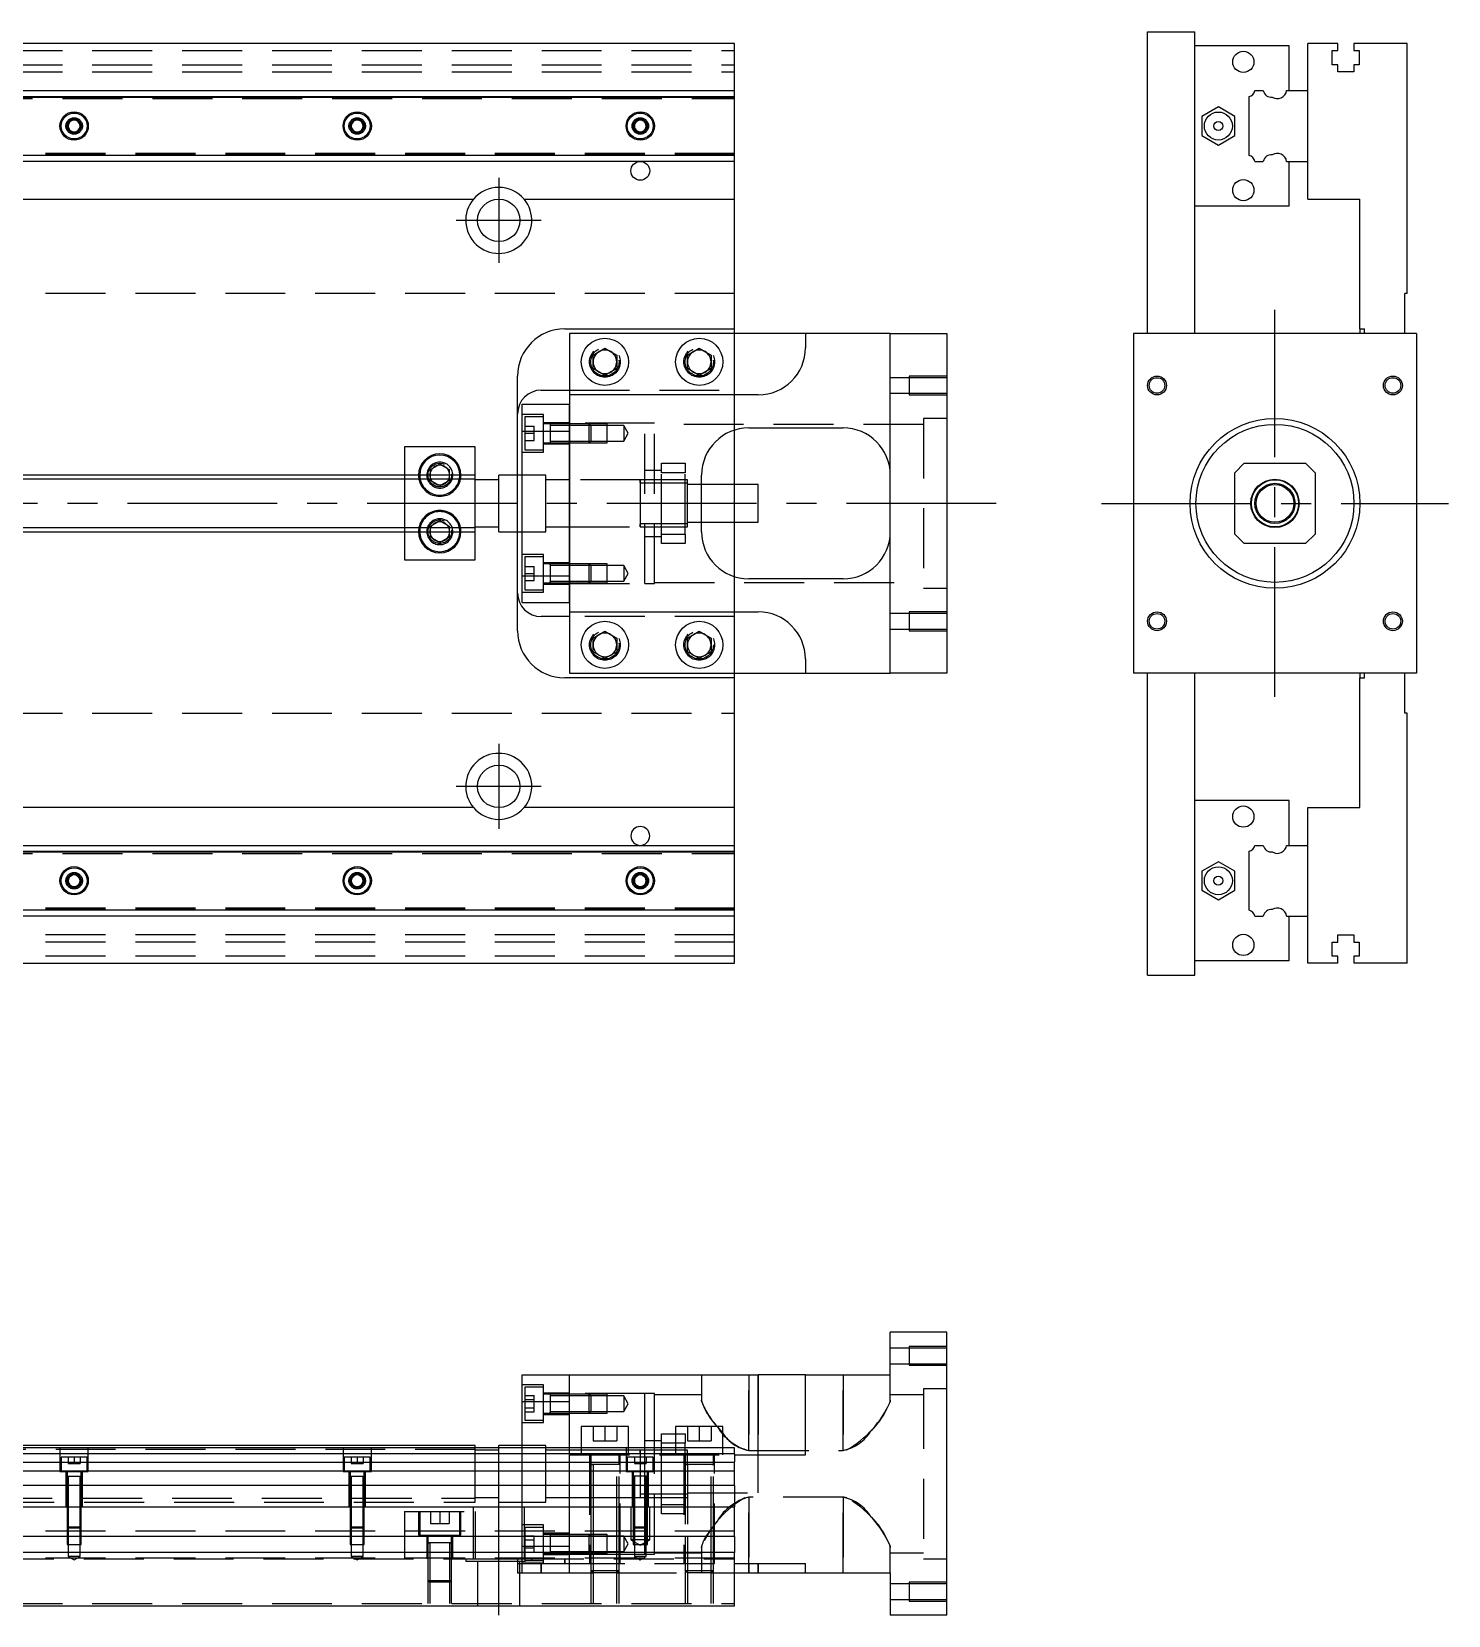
# Model space of a CAD drawing. Extents: x -12 to 611, y -255 to 102.
# Drawn here: x 311 to 611.3, y -235.7 to 100 of the extents above; entities that cross this region are included whole.
import ezdxf

# ---------------------------------------------------------------- set-up
doc = ezdxf.new("R2010")
doc.units = 0
doc.linetypes.add('CENTER', pattern=[50.8, 31.75, -6.35, 6.35, -6.35])
doc.linetypes.add('DASHED', pattern=[19.05, 12.7, -6.35])
doc.layers.get('0').update_dxf_attribs({"linetype": 'CONTINUOUS'})
doc.layers.add('CENTER', color=1, linetype='CENTER')

msp = doc.modelspace()

# ---------------------------------------------------------------- linework, layer by layer
at = {"color": 7, "linetype": 'CONTINUOUS'}
for p, q in [((460, 97.5), (305, 97.5)), ((460, 87.5), (460, 97.5)), ((547.53, 36), (547.53, 100)), ((547.53, 100), (557.53, 100)), ((557.53, 36), (557.53, 100)), ((581.53, 87.5), (581.53, 97.5)), ((587.83, 97.5), (581.53, 97.5)), ((587.83, 96), (587.83, 97.5)), ((591.23, 97.5), (591.23, 96)), ((602.53, 97.5), (591.23, 97.5)), ((602.53, 44.5), (602.53, 97.5)), ((577.53, 97), (557.53, 97)), ((577.53, 87.5), (577.53, 97)), ((586.68, 96), (587.83, 96)), ((586.68, 93), (586.68, 96)), ((591.23, 96), (592.38, 96)), ((592.38, 96), (592.38, 93)), ((587.83, 93), (586.68, 93)), ((587.83, 91.5), (587.83, 93)), ((591.23, 91.5), (587.83, 91.5)), ((591.23, 93), (591.23, 91.5)), ((592.38, 93), (591.23, 93)), ((305, 87.5), (460, 87.5)), ((460, 86.25), (460, 87.5)), ((570.28, 87.5), (572.05, 87.5)), ((577, 87.5), (581.53, 87.5)), ((581.53, 72.5), (581.53, 87.5)), ((581.53, 72.5), (581.53, 87.5)), ((305, 86.25), (460, 86.25)), ((460, 73.75), (460, 86.25)), ((562.53, 84.04), (559.03, 82.02)), ((566.03, 82.02), (562.53, 84.04)), ((569.03, 73.75), (569.03, 86.25)), ((318.75, 80.72), (320, 81.44)), ((318.75, 79.28), (318.75, 80.72)), ((320, 81.44), (321.25, 80.72)), ((321.25, 80.72), (321.25, 79.28)), ((378.75, 80.72), (380, 81.44)), ((378.75, 79.28), (378.75, 80.72)), ((380, 81.44), (381.25, 80.72)), ((381.25, 80.72), (381.25, 79.28)), ((438.75, 80.72), (440, 81.44)), ((438.75, 79.28), (438.75, 80.72)), ((440, 81.44), (441.25, 80.72)), ((441.25, 80.72), (441.25, 79.28)), ((559.03, 82.02), (559.03, 77.98)), ((566.03, 77.98), (566.03, 82.02)), ((320, 78.56), (318.75, 79.28)), ((321.25, 79.28), (320, 78.56)), ((380, 78.56), (378.75, 79.28)), ((381.25, 79.28), (380, 78.56)), ((440, 78.56), (438.75, 79.28)), ((441.25, 79.28), (440, 78.56)), ((559.03, 77.98), (562.53, 75.96)), ((562.53, 75.96), (566.03, 77.98)), ((460, 73.75), (305, 73.75)), ((460, 72.5), (305, 72.5)), ((460, 72.5), (460, 73.75)), ((460, 64.5), (460, 72.5)), ((570.28, 72.5), (572.05, 72.5)), ((577, 72.5), (581.53, 72.5)), ((577.53, 63), (577.53, 72.5)), ((581.53, 64.5), (581.53, 72.5)), ((305, 64.5), (404.64, 64.5)), ((415.36, 64.5), (460, 64.5)), ((460, 37), (460, 64.5)), ((581.53, 64.5), (592.53, 64.5)), ((592.53, 37), (592.53, 64.5)), ((577.53, 63), (557.53, 63)), ((602.53, 44.5), (602.03, 44.5)), ((602.03, 36), (602.03, 44.5)), ((424, 37), (460, 37)), ((460, 36), (460, 37)), ((592.53, 37), (593.53, 37)), ((592.53, 37), (592.53, 36)), ((593.53, 36), (593.53, 37)), ((425, 36), (425, 23)), ((475, 36), (425, 36)), ((475, 36), (475, 33)), ((493, 36), (475, 36)), ((493, 36), (505, 36)), ((493, -36), (493, 36)), ((505, 36), (505, -36)), ((604.53, 36), (544.53, 36)), ((544.53, 36), (544.53, -36)), ((604.53, 36), (604.53, -36)), ((430, 31.44), (432.5, 32.89)), ((430, 28.56), (430, 31.44)), ((432.5, 32.89), (435, 31.44)), ((435, 31.44), (435, 28.56)), ((450, 31.44), (452.5, 32.89)), ((450, 28.56), (450, 31.44)), ((452.5, 32.89), (455, 31.44)), ((455, 31.44), (455, 28.56)), ((414, 6), (414, 27)), ((432.5, 27.11), (430, 28.56)), ((435, 28.56), (432.5, 27.11)), ((452.5, 27.11), (450, 28.56)), ((455, 28.56), (452.5, 27.11)), ((419, 24), (425, 24)), ((415, 15.33), (415, 21)), ((415, 21), (425, 21)), ((465, 23), (425, 23)), ((425, 23), (425, 15.33)), ((415, -15.33), (415, 15.33)), ((415, 15.33), (425, 15.33)), ((425, -15.33), (425, 15.33)), ((425, 15.33), (425, -15.33)), ((460, 4), (460, 15.54)), ((463, 16), (483, 16)), ((405, 12), (390, 12)), ((390, 12), (390, 6)), ((405, 6), (405, 12)), ((395.5, 7.15), (397.5, 8.31)), ((395.5, 6), (395.5, 7.15)), ((397.5, 8.31), (399.5, 7.15)), ((399.5, 7.15), (399.5, 6)), ((568.03, 8.5), (566.03, 6.5)), ((568.03, 8.5), (581.03, 8.5)), ((583.03, 6.5), (581.03, 8.5)), ((405, 6), (305, 6)), ((405, -6), (405, 6)), ((410, 5), (405, 5)), ((410, -6), (410, 6)), ((415, 6), (410, 6)), ((453, -6), (453, 6)), ((465, 4), (453, 4)), ((465, -4), (465, 4)), ((566.03, -6.5), (566.03, 6.5)), ((583.03, 6.5), (583.03, -6.5)), ((305, -6), (405, -6)), ((390, -6), (390, -12)), ((395.5, -7.15), (395.5, -6)), ((399.5, -6), (399.5, -7.15)), ((405, -5), (410, -5)), ((405, -12), (405, -6)), ((410, -6), (415, -6)), ((414, -27), (414, -6)), ((453, -4), (465, -4)), ((460, -15.54), (460, -4)), ((566.03, -6.5), (568.03, -8.5)), ((581.03, -8.5), (583.03, -6.5)), ((397.5, -8.31), (395.5, -7.15)), ((399.5, -7.15), (397.5, -8.31)), ((581.03, -8.5), (568.03, -8.5)), ((390, -12), (405, -12)), ((415, -15.33), (425, -15.33)), ((415, -21), (415, -15.33)), ((425, -15.33), (425, -23)), ((483, -16), (463, -16)), ((415, -21), (425, -21)), ((425, -23), (465, -23)), ((425, -23), (425, -36)), ((425, -24), (419, -24)), ((430, -28.56), (432.5, -27.11)), ((430, -31.44), (430, -28.56)), ((432.5, -27.11), (435, -28.56)), ((435, -28.56), (435, -31.44)), ((450, -28.56), (452.5, -27.11)), ((450, -31.44), (450, -28.56)), ((452.5, -27.11), (455, -28.56)), ((455, -28.56), (455, -31.44)), ((432.5, -32.89), (430, -31.44)), ((435, -31.44), (432.5, -32.89)), ((452.5, -32.89), (450, -31.44)), ((455, -31.44), (452.5, -32.89)), ((475, -33), (475, -36)), ((425, -36), (475, -36)), ((460, -37), (460, -36)), ((475, -36), (493, -36)), ((505, -36), (493, -36)), ((604.53, -36), (544.53, -36)), ((547.53, -100), (547.53, -36)), ((557.53, -100), (557.53, -36)), ((592.53, -36), (592.53, -37)), ((593.53, -37), (593.53, -36)), ((602.03, -44.5), (602.03, -36)), ((460, -37), (424, -37)), ((460, -64.5), (460, -37)), ((592.53, -64.5), (592.53, -37)), ((592.53, -37), (593.53, -37)), ((602.53, -44.5), (602.03, -44.5)), ((602.53, -97.5), (602.53, -44.5)), ((577.53, -63), (557.53, -63)), ((577.53, -72.5), (577.53, -63)), ((404.64, -64.5), (305, -64.5)), ((460, -64.5), (415.36, -64.5)), ((460, -72.5), (460, -64.5)), ((581.53, -72.5), (581.53, -64.5)), ((581.53, -64.5), (592.53, -64.5)), ((305, -72.5), (460, -72.5)), ((305, -73.75), (460, -73.75)), ((460, -73.75), (460, -72.5)), ((460, -86.25), (460, -73.75)), ((569.03, -86.25), (569.03, -73.75)), ((570.28, -72.5), (572.05, -72.5)), ((577, -72.5), (581.53, -72.5)), ((581.53, -87.5), (581.53, -72.5)), ((581.53, -87.5), (581.53, -72.5)), ((562.53, -75.96), (559.03, -77.98)), ((566.03, -77.98), (562.53, -75.96)), ((318.75, -79.28), (320, -78.56)), ((318.75, -80.72), (318.75, -79.28)), ((320, -78.56), (321.25, -79.28)), ((321.25, -79.28), (321.25, -80.72)), ((378.75, -79.28), (380, -78.56)), ((378.75, -80.72), (378.75, -79.28)), ((380, -78.56), (381.25, -79.28)), ((381.25, -79.28), (381.25, -80.72)), ((438.75, -79.28), (440, -78.56)), ((438.75, -80.72), (438.75, -79.28)), ((440, -78.56), (441.25, -79.28)), ((441.25, -79.28), (441.25, -80.72)), ((559.03, -77.98), (559.03, -82.02)), ((566.03, -82.02), (566.03, -77.98)), ((320, -81.44), (318.75, -80.72)), ((321.25, -80.72), (320, -81.44)), ((380, -81.44), (378.75, -80.72)), ((381.25, -80.72), (380, -81.44)), ((440, -81.44), (438.75, -80.72)), ((441.25, -80.72), (440, -81.44)), ((559.03, -82.02), (562.53, -84.04)), ((562.53, -84.04), (566.03, -82.02)), ((460, -86.25), (305, -86.25)), ((460, -87.5), (460, -86.25)), ((460, -87.5), (305, -87.5)), ((460, -97.5), (460, -87.5)), ((570.28, -87.5), (572.05, -87.5)), ((577, -87.5), (581.53, -87.5)), ((577.53, -97), (577.53, -87.5)), ((581.53, -97.5), (581.53, -87.5)), ((586.68, -93), (587.83, -93)), ((586.68, -96), (586.68, -93)), ((587.83, -91.5), (591.23, -91.5)), ((587.83, -93), (587.83, -91.5)), ((591.23, -91.5), (591.23, -93)), ((591.23, -93), (592.38, -93)), ((592.38, -93), (592.38, -96)), ((577.53, -97), (557.53, -97)), ((587.83, -96), (586.68, -96)), ((587.83, -97.5), (587.83, -96)), ((591.23, -96), (591.23, -97.5)), ((592.38, -96), (591.23, -96)), ((305, -97.5), (460, -97.5)), ((547.53, -100), (557.53, -100)), ((587.83, -97.5), (581.53, -97.5)), ((602.53, -97.5), (591.23, -97.5)), ((493, -184.73), (493, -175.73)), ((505, -175.73), (493, -175.73)), ((505, -235.73), (505, -175.73)), ((415, -190.4), (415, -184.73)), ((415, -184.73), (425, -184.73)), ((425, -184.73), (465, -184.73)), ((425, -200.23), (425, -184.73)), ((465, -201.73), (465, -184.73)), ((475, -184.73), (465, -184.73)), ((475, -201.73), (475, -184.73)), ((475, -184.73), (493, -184.73)), ((415, -200.23), (415, -190.4)), ((415, -190.4), (425, -190.4)), ((437.5, -195.73), (427.5, -195.73)), ((427.5, -195.73), (427.5, -200.23)), ((437.5, -200.23), (437.5, -195.73)), ((457.5, -195.73), (447.5, -195.73)), ((447.5, -195.73), (447.5, -200.23)), ((457.5, -200.23), (457.5, -195.73)), ((405, -199.73), (298.5, -199.73)), ((460, -200.23), (298.5, -200.23)), ((405, -200.23), (405, -199.73)), ((410, -200.23), (410, -199.73)), ((415, -199.73), (410, -199.73)), ((460, -201.48), (460, -200.23)), ((460, -201.48), (298.5, -201.48)), ((298.5, -203.26), (460, -203.26)), ((441, -201.48), (440, -201.48)), ((444.5, -201.48), (441, -201.48)), ((447.5, -201.48), (444.5, -201.48)), ((449.5, -201.48), (447.5, -201.48)), ((450, -201.48), (449.5, -201.48)), ((460, -201.48), (460, -203.26)), ((460, -201.73), (475, -201.73)), ((460, -205.15), (460, -203.26)), ((460, -205.15), (298.5, -205.15)), ((460, -208.21), (460, -205.15)), ((460, -208.21), (298.5, -208.21)), ((460, -208.21), (460, -212.73)), ((0, -212.73), (460, -212.73)), ((460, -219.03), (460, -212.73)), ((460, -219.03), (0, -219.03)), ((460, -219.03), (460, -222.43)), ((460, -222.43), (0, -222.43)), ((460, -233.73), (460, -222.43)), ((460, -224.73), (475, -224.73)), ((465, -226.73), (465, -224.73)), ((475, -226.73), (475, -224.73)), ((460, -226.73), (465, -226.73)), ((465, -226.73), (475, -226.73)), ((475, -226.73), (493, -226.73)), ((493, -226.73), (493, -235.73)), ((0, -233.73), (460, -233.73)), ((505, -235.73), (493, -235.73))]:
    msp.add_line(p, q, dxfattribs=at)
at = {"color": 3, "linetype": 'DASHED'}
for p, q in [((0, 96), (460, 96)), ((0, 93), (460, 93)), ((0, 91.5), (460, 91.5)), ((298.5, 86.1), (460, 86.1)), ((298.5, 85.8), (460, 85.8)), ((305, 86.11), (460, 86.11)), ((318.5, 80), (318.52, 80.22)), ((378.5, 80), (378.52, 80.22)), ((438.5, 80), (438.52, 80.22)), ((460, 74.2), (298.5, 74.2)), ((460, 73.9), (298.5, 73.9)), ((460, 73.89), (305, 73.89)), ((460, 44.5), (0, 44.5)), ((460, 24), (460, 36)), ((435.48, 30.36), (435.5, 30)), ((455.48, 30.36), (455.5, 30)), ((497, 27), (497, 23)), ((505, 27), (497, 27)), ((425, 24), (460, 24)), ((460, 23), (460, 24)), ((497, 26.65), (493, 26.65)), ((505, 26.65), (497, 26.65)), ((425, 15.33), (425, 21)), ((460, 15.54), (460, 23)), ((493, 23.35), (497, 23.35)), ((497, 23.35), (505, 23.35)), ((497, 23), (505, 23)), ((419.5, 18.85), (415, 18.85)), ((415.5, 18.35), (415.5, 11.35)), ((419.5, 18.35), (415.5, 18.35)), ((419.5, 10.85), (419.5, 18.85)), ((425, 17.1), (419.5, 17.1)), ((420.9, 16.85), (419.5, 16.85)), ((420.9, 16.85), (420.89, 16.85)), ((420.9, 16.85), (420.9, 16.63)), ((425, 16.85), (420.9, 16.85)), ((420.9, 16.85), (420.9, 16.85)), ((441, 17), (425, 17)), ((429.15, 16.85), (425, 16.85)), ((429.15, 16.85), (425, 16.85)), ((429.15, 12.85), (429.15, 16.85)), ((433, 16.85), (429.15, 16.85)), ((429.5, 16.5), (429.15, 16.85)), ((433, 12.85), (433, 16.85)), ((441, -17), (441, 17)), ((443, 17), (441, 17)), ((443, -17), (443, 17)), ((500, 18), (500, -18)), ((505, 18), (500, 18)), ((415.5, 16.35), (417.5, 16.35)), ((415.5, 14.85), (417.5, 14.85)), ((417.5, 14.85), (417.5, 16.35)), ((417.5, 13.35), (417.5, 14.85)), ((420.9, 16.63), (420.9, 13.07)), ((425, 16.5), (420.9, 16.5)), ((429.5, 16.5), (425, 16.5)), ((429.5, 16.5), (429.5, 13.2)), ((433, 16.5), (429.5, 16.5)), ((436.5, 16.5), (433, 16.5)), ((436.5, 16.5), (436.5, 13.2)), ((437.45, 14.85), (436.5, 16.5)), ((436.5, 13.2), (437.45, 14.85)), ((500, 16.75), (443, 16.75)), ((460, 15.54), (460, 15.54)), ((415, 10.85), (419.5, 10.85)), ((415.5, 13.35), (417.5, 13.35)), ((415.5, 11.35), (419.5, 11.35)), ((419.5, 12.85), (420.9, 12.85)), ((419.5, 12.6), (425, 12.6)), ((420.89, 12.85), (420.9, 12.85)), ((420.9, 13.2), (425, 13.2)), ((420.9, 13.07), (420.9, 12.85)), ((420.9, 12.85), (425, 12.85)), ((420.9, 12.85), (420.9, 12.85)), ((425, 13.2), (429.5, 13.2)), ((425, 12.85), (429.15, 12.85)), ((425, 12.85), (429.15, 12.85)), ((429.15, 12.85), (429.5, 13.2)), ((429.15, 12.85), (433, 12.85)), ((429.5, 13.2), (433, 13.2)), ((433, 13.2), (436.5, 13.2)), ((444.5, 7), (441, 7)), ((444.5, 8.5), (449.5, 8.5)), ((444.5, 6.5), (444.5, 8.5)), ((449.5, 8.5), (449.5, 6.5)), ((390, 6), (390, -6)), ((395.5, 4.85), (395.5, 6)), ((397.5, 3.69), (395.5, 4.85)), ((399.5, 4.85), (397.5, 3.69)), ((399.5, 6), (399.5, 5.12)), ((399.5, 5.12), (399.5, 4.85)), ((399.98, 6.29), (400, 6)), ((414, -6), (414, 6)), ((420, 6), (415, 6)), ((420, -6), (420, 6)), ((425, 5), (420, 5)), ((440, 5), (425, 5)), ((449.5, 5), (439.99, 5)), ((440, 4.44), (440, 5)), ((440, 5), (440, 4.44)), ((449.5, 5), (440, 5)), ((440, 4.44), (440, -4.44)), ((450, 4.25), (440, 4.25)), ((449.5, 6.5), (444.5, 6.5)), ((444.5, -6.5), (444.5, 6.5)), ((449.5, -6.5), (449.5, 6.5)), ((450, 5), (449.5, 5)), ((450, -5), (450, 5)), ((453, 4), (450, 4)), ((460, -4), (460, 4)), ((395.5, -4.85), (397.5, -3.69)), ((395.5, -6), (395.5, -4.85)), ((397.5, -3.69), (399.5, -4.85)), ((399.5, -4.85), (399.5, -5.13)), ((399.5, -5.13), (399.5, -6)), ((399.98, -5.71), (400, -6)), ((415, -6), (420, -6)), ((420, -5), (425, -5)), ((425, -5), (440, -5)), ((439.99, -5), (449.5, -5)), ((440, -4.25), (450, -4.25)), ((440, -5), (440, -4.44)), ((440, -4.44), (440, -5)), ((440, -5), (449.5, -5)), ((444.5, -6.5), (449.5, -6.5)), ((444.5, -8.5), (444.5, -6.5)), ((449.5, -5), (450, -5)), ((449.5, -6.5), (449.5, -8.5)), ((450, -4), (453, -4)), ((441, -7), (444.5, -7)), ((449.5, -8.5), (444.5, -8.5)), ((419.5, -10.85), (415, -10.85)), ((415.5, -11.35), (415.5, -18.35)), ((419.5, -11.35), (415.5, -11.35)), ((415.5, -13.35), (417.5, -13.35)), ((417.5, -14.85), (417.5, -13.35)), ((419.5, -18.85), (419.5, -10.85)), ((425, -12.6), (419.5, -12.6)), ((420.9, -12.85), (419.5, -12.85)), ((420.9, -12.85), (420.89, -12.85)), ((420.9, -12.85), (420.9, -13.07)), ((420.9, -13.07), (420.9, -12.85)), ((425, -12.85), (420.9, -12.85)), ((420.9, -12.85), (420.9, -12.85)), ((420.9, -13.07), (420.9, -16.63)), ((425, -13.2), (420.9, -13.2)), ((429.15, -12.85), (425, -12.85)), ((429.15, -12.85), (425, -12.85)), ((429.5, -13.2), (425, -13.2)), ((429.15, -16.85), (429.15, -12.85)), ((433, -12.85), (429.15, -12.85)), ((429.5, -13.2), (429.15, -12.85)), ((429.5, -13.2), (429.5, -16.5)), ((433, -13.2), (429.5, -13.2)), ((433, -16.85), (433, -12.85)), ((436.5, -13.2), (433, -13.2)), ((436.5, -13.2), (436.5, -16.5)), ((437.45, -14.85), (436.5, -13.2)), ((415.5, -14.85), (417.5, -14.85)), ((415.5, -16.35), (417.5, -16.35)), ((417.5, -16.35), (417.5, -14.85)), ((420.9, -16.5), (425, -16.5)), ((420.9, -16.63), (420.9, -16.85)), ((420.9, -16.85), (420.9, -16.63)), ((425, -21), (425, -15.33)), ((425, -16.5), (429.5, -16.5)), ((429.15, -16.85), (429.5, -16.5)), ((429.5, -16.5), (433, -16.5)), ((433, -16.5), (436.5, -16.5)), ((436.5, -16.5), (437.45, -14.85)), ((443, -16.75), (500, -16.75)), ((460, -23), (460, -15.54)), ((460, -15.54), (460, -15.54)), ((415, -18.85), (419.5, -18.85)), ((415.5, -18.35), (419.5, -18.35)), ((419.5, -16.85), (420.9, -16.85)), ((419.5, -17.1), (425, -17.1)), ((420.89, -16.85), (420.9, -16.85)), ((420.9, -16.85), (425, -16.85)), ((420.9, -16.85), (420.9, -16.85)), ((425, -16.85), (429.15, -16.85)), ((425, -16.85), (429.15, -16.85)), ((425, -17), (441, -17)), ((429.15, -16.85), (433, -16.85)), ((441, -17), (443, -17)), ((500, -18), (505, -18)), ((460, -24), (460, -23)), ((497, -23.35), (493, -23.35)), ((497, -23), (497, -27)), ((505, -23), (497, -23)), ((505, -23.35), (497, -23.35)), ((460, -24), (425, -24)), ((460, -36), (460, -24)), ((493, -26.65), (497, -26.65)), ((497, -26.65), (505, -26.65)), ((435.48, -29.64), (435.5, -30)), ((449.5, -30), (449.52, -29.65)), ((497, -27), (505, -27)), ((0, -44.5), (460, -44.5)), ((298.5, -73.9), (460, -73.9)), ((298.5, -74.2), (460, -74.2)), ((305, -73.89), (460, -73.89)), ((321.48, -79.74), (321.5, -80)), ((378.5, -80), (378.52, -79.78)), ((438.5, -80), (438.52, -79.78)), ((460, -85.8), (298.5, -85.8)), ((460, -86.1), (298.5, -86.1)), ((460, -86.11), (305, -86.11)), ((460, -91.5), (0, -91.5)), ((460, -93), (0, -93)), ((460, -96), (0, -96)), ((497, -179.08), (493, -179.08)), ((497, -178.73), (497, -182.73)), ((505, -178.73), (497, -178.73)), ((505, -179.08), (497, -179.08)), ((493, -182.38), (497, -182.38)), ((497, -182.38), (505, -182.38)), ((497, -182.73), (505, -182.73)), ((419.5, -186.88), (415, -186.88)), ((415.5, -187.38), (415.5, -190.88)), ((419.5, -187.38), (415.5, -187.38)), ((419.5, -194.88), (419.5, -186.88)), ((453, -184.73), (453, -190.09)), ((463, -200.77), (463, -184.73)), ((463, -184.73), (463, -200.77)), ((465, -184.73), (465, -201.73)), ((483, -184.73), (483, -200.77)), ((483, -200.77), (483, -184.73)), ((493, -190.09), (493, -184.73)), ((500, -187.73), (500, -223.73)), ((505, -187.73), (500, -187.73)), ((415.5, -189.15), (417.5, -189.15)), ((415.5, -190.01), (417.5, -190.01)), ((415.5, -190.88), (415.5, -194.38)), ((417.5, -190.01), (417.5, -189.15)), ((417.5, -191.75), (417.5, -190.01)), ((425, -188.63), (419.5, -188.63)), ((420.9, -188.88), (419.5, -188.88)), ((420.9, -188.88), (420.89, -188.88)), ((420.9, -188.88), (420.9, -189.23)), ((420.9, -188.88), (420.9, -189.1)), ((420.9, -188.88), (420.9, -188.88)), ((425, -188.88), (420.9, -188.88)), ((420.9, -189.1), (420.9, -190.88)), ((425, -189.23), (420.9, -189.23)), ((420.9, -190.75), (420.9, -191.01)), ((420.9, -190.88), (420.9, -192.66)), ((441, -188.73), (425, -188.73)), ((429.15, -188.88), (425, -188.88)), ((429.15, -188.88), (425, -188.88)), ((429.5, -189.23), (425, -189.23)), ((429.15, -190.88), (429.15, -188.88)), ((433, -188.88), (429.15, -188.88)), ((429.5, -189.23), (429.15, -188.88)), ((429.15, -192.88), (429.15, -190.88)), ((429.5, -189.23), (429.5, -190.88)), ((433, -189.23), (429.5, -189.23)), ((429.5, -190.88), (429.5, -192.53)), ((433, -192.88), (433, -188.88)), ((436.5, -189.23), (433, -189.23)), ((436.5, -189.23), (436.5, -190.88)), ((437.45, -190.88), (436.5, -189.23)), ((436.5, -190.88), (436.5, -192.53)), ((436.5, -192.53), (437.45, -190.88)), ((441, -200.23), (441, -188.73)), ((443, -188.73), (441, -188.73)), ((443, -200.23), (443, -188.73)), ((453, -188.98), (443, -188.98)), ((453, -190.09), (453.04, -190.44)), ((453, -190.2), (453, -190.09)), ((453.04, -190.47), (453, -190.2)), ((493, -190.09), (492.96, -190.44)), ((492.97, -190.39), (493, -190.09)), ((500, -188.98), (493, -188.98)), ((415.5, -191.75), (417.5, -191.75)), ((415.5, -192.61), (417.5, -192.61)), ((415.5, -194.38), (419.5, -194.38)), ((417.5, -192.61), (417.5, -191.75)), ((419.5, -192.88), (420.9, -192.88)), ((419.5, -193.13), (425, -193.13)), ((420.89, -192.88), (425, -192.88)), ((420.9, -192.53), (420.9, -192.88)), ((420.9, -192.53), (425, -192.53)), ((420.9, -192.88), (420.9, -192.66)), ((420.9, -192.66), (420.9, -192.88)), ((420.9, -192.66), (420.9, -192.88)), ((425, -192.53), (429.5, -192.53)), ((425, -192.88), (429.15, -192.88)), ((425, -192.88), (429.15, -192.88)), ((429.15, -192.88), (429.5, -192.53)), ((429.15, -192.88), (433, -192.88)), ((429.5, -192.53), (433, -192.53)), ((433, -192.53), (436.5, -192.53)), ((415, -194.88), (419.5, -194.88)), ((430, -195.73), (430, -198.73)), ((432.5, -195.73), (432.5, -198.73)), ((435, -195.73), (435, -198.73)), ((444.5, -197.23), (447.5, -197.23)), ((444.5, -199.23), (444.5, -197.23)), ((447.5, -197.23), (449.5, -197.23)), ((449.5, -197.23), (449.5, -199.23)), ((450, -195.73), (450, -198.73)), ((452.5, -195.73), (452.5, -198.73)), ((455, -195.73), (455, -198.73)), ((456.31, -195.73), (457.5, -197.09)), ((405, -200.61), (55, -200.61)), ((317, -200.23), (317, -205.23)), ((323, -205.23), (323, -200.23)), ((377, -200.23), (377, -205.23)), ((383, -205.23), (383, -200.23)), ((405, -205.73), (405, -200.23)), ((410, -200.73), (405, -200.73)), ((410, -205.73), (410, -200.23)), ((420, -199.73), (415, -199.73)), ((415, -212.73), (415, -200.23)), ((420, -200.23), (420, -199.73)), ((420, -205.73), (420, -200.23)), ((425, -200.73), (420, -200.73)), ((425, -201.73), (425, -200.23)), ((427.5, -200.73), (425, -200.73)), ((427.5, -200.23), (427.5, -201.73)), ((437.5, -200.73), (427.5, -200.73)), ((430, -198.73), (432.5, -198.73)), ((432.5, -198.73), (435, -198.73)), ((437, -200.23), (437, -205.23)), ((437.5, -201.73), (437.5, -200.23)), ((440, -200.73), (437.5, -200.73)), ((440, -200.73), (439.99, -200.73)), ((440, -200.73), (440, -201.73)), ((440, -200.73), (440, -201.29)), ((440, -201.29), (440, -200.73)), ((440, -200.73), (440, -200.73)), ((441, -200.73), (440, -200.73)), ((440, -200.73), (440, -200.73)), ((440, -201.29), (440, -201.73)), ((444.5, -198.73), (441, -198.73)), ((441, -201.73), (441, -200.23)), ((444.5, -200.73), (441, -200.73)), ((443, -205.23), (443, -200.23)), ((447.5, -199.23), (444.5, -199.23)), ((444.5, -200.23), (444.5, -199.23)), ((444.5, -201.73), (444.5, -200.23)), ((447.5, -200.73), (444.5, -200.73)), ((449.5, -199.23), (447.5, -199.23)), ((447.5, -200.23), (447.5, -201.73)), ((449.5, -200.73), (447.5, -200.73)), ((449.5, -200.23), (449.5, -199.23)), ((449.5, -201.73), (449.5, -200.23)), ((450, -200.73), (449.5, -200.73)), ((450, -198.73), (452.5, -198.73)), ((450, -201.73), (450, -200.73)), ((452.5, -198.73), (455, -198.73)), ((457.5, -201.73), (457.5, -200.23)), ((463, -200.77), (483, -200.77)), ((483.16, -200.77), (483, -200.77)), ((483.48, -200.74), (483.16, -200.77)), ((483.79, -200.67), (483.48, -200.74)), ((322.75, -202.23), (317.25, -202.23)), ((317.25, -202.23), (317.25, -205.23)), ((318.75, -202.23), (318.75, -203.53)), ((318.75, -203.53), (320, -203.53)), ((320, -202.23), (320, -203.53)), ((320, -203.53), (321.25, -203.53)), ((321.25, -202.23), (321.25, -203.53)), ((322.75, -205.23), (322.75, -202.23)), ((382.75, -202.23), (377.25, -202.23)), ((377.25, -202.23), (377.25, -205.23)), ((378.75, -202.23), (378.75, -203.53)), ((378.75, -203.53), (380, -203.53)), ((380, -202.23), (380, -203.53)), ((380, -203.53), (381.25, -203.53)), ((381.25, -202.23), (381.25, -203.53)), ((382.75, -205.23), (382.75, -202.23)), ((425, -212.73), (425, -201.73)), ((425, -201.73), (460, -201.73)), ((429.25, -201.73), (429.25, -224.73)), ((429.5, -201.73), (429.5, -203.73)), ((429.5, -203.72), (429.5, -203.73)), ((429.5, -203.73), (429.85, -203.73)), ((435.5, -203.73), (429.5, -203.73)), ((429.5, -203.73), (429.5, -203.73)), ((429.5, -203.73), (429.5, -212.73)), ((430, -203.73), (430, -212.73)), ((435, -219.03), (435, -203.73)), ((435.5, -203.73), (435.5, -201.73)), ((435.5, -219.03), (435.5, -203.73)), ((435.75, -224.73), (435.75, -201.73)), ((442.75, -202.23), (437.25, -202.23)), ((437.25, -202.23), (437.25, -205.23)), ((438.75, -202.23), (438.75, -203.53)), ((438.75, -203.53), (440, -203.53)), ((440, -201.73), (440, -202.23)), ((440, -201.73), (440, -202.13)), ((440, -202.23), (440, -203.53)), ((440, -203.53), (441.25, -203.53)), ((440, -203.63), (440, -205.23)), ((441, -202.23), (441, -201.73)), ((441, -205.23), (441, -202.23)), ((441.25, -202.23), (441.25, -203.53)), ((442.75, -205.23), (442.75, -202.23)), ((444.5, -212.23), (444.5, -201.73)), ((449.25, -201.73), (449.25, -224.73)), ((449.5, -201.73), (449.5, -203.73)), ((449.5, -203.72), (449.5, -203.73)), ((449.5, -203.73), (449.85, -203.73)), ((449.85, -203.73), (449.5, -203.73)), ((449.5, -203.73), (449.5, -203.73)), ((449.5, -203.73), (449.5, -219.03)), ((455.15, -203.73), (449.85, -203.73)), ((450, -203.73), (450, -201.73)), ((450, -203.73), (450, -219.03)), ((455, -219.03), (455, -203.73)), ((455.15, -203.73), (455.5, -203.73)), ((455.5, -203.73), (455.15, -203.73)), ((455.5, -203.73), (455.5, -201.73)), ((455.5, -203.73), (455.5, -203.72)), ((455.5, -203.73), (455.5, -203.73)), ((455.5, -219.03), (455.5, -203.73)), ((455.75, -224.73), (455.75, -201.73)), ((465, -205.73), (465, -201.73)), ((317, -205.23), (323, -205.23)), ((318.25, -205.23), (318.25, -212.73)), ((318.5, -205.23), (318.5, -206.23)), ((318.5, -206.22), (318.5, -206.23)), ((318.5, -206.23), (321.5, -206.23)), ((318.5, -206.23), (318.5, -206.24)), ((318.5, -206.23), (318.5, -212.73)), ((318.75, -206.23), (318.75, -212.73)), ((321.25, -212.73), (321.25, -206.23)), ((321.5, -206.23), (321.5, -205.23)), ((321.5, -206.23), (321.5, -206.22)), ((321.5, -206.24), (321.5, -206.23)), ((321.5, -212.73), (321.5, -206.23)), ((321.75, -212.73), (321.75, -205.23)), ((377, -205.23), (383, -205.23)), ((378.25, -205.23), (378.25, -212.73)), ((378.5, -205.23), (378.5, -206.23)), ((378.5, -206.22), (378.5, -206.23)), ((378.5, -206.23), (381.5, -206.23)), ((378.5, -206.23), (378.5, -206.24)), ((378.5, -206.23), (378.5, -212.73)), ((378.75, -206.23), (378.75, -212.73)), ((381.25, -212.73), (381.25, -206.23)), ((381.5, -206.23), (381.5, -205.23)), ((381.5, -206.23), (381.5, -206.22)), ((381.5, -206.24), (381.5, -206.23)), ((381.5, -212.73), (381.5, -206.23)), ((381.75, -212.73), (381.75, -205.23)), ((405, -211.73), (405, -205.73)), ((410, -211.73), (410, -205.73)), ((420, -211.73), (420, -205.73)), ((437, -205.23), (443, -205.23)), ((438.25, -205.23), (438.25, -212.73)), ((438.5, -205.23), (438.5, -206.23)), ((438.5, -206.22), (438.5, -206.23)), ((438.62, -206.23), (438.5, -206.23)), ((438.5, -206.23), (438.5, -206.24)), ((438.5, -206.23), (438.5, -212.73)), ((440, -206.23), (438.62, -206.23)), ((438.75, -206.23), (438.75, -212.73)), ((440, -205.23), (440, -205.93)), ((440, -205.23), (440, -205.53)), ((440, -205.53), (440, -205.93)), ((440, -205.93), (440, -210.17)), ((441.38, -206.23), (440, -206.23)), ((441, -205.73), (441, -205.23)), ((441, -217.23), (441, -205.73)), ((441.25, -212.73), (441.25, -206.23)), ((441.5, -206.23), (441.38, -206.23)), ((441.5, -206.23), (441.5, -205.23)), ((441.5, -206.23), (441.5, -206.22)), ((441.5, -206.24), (441.5, -206.23)), ((441.5, -212.73), (441.5, -206.23)), ((441.75, -212.73), (441.75, -205.23)), ((443, -205.73), (443, -205.23)), ((443, -222.73), (443, -205.73)), ((465, -209.73), (465, -205.73)), ((55, -210.86), (405, -210.86)), ((405, -210.73), (410, -210.73)), ((420, -210.73), (425, -210.73)), ((425, -210.73), (429.5, -210.73)), ((429.5, -210.73), (430, -210.73)), ((430, -210.73), (440, -210.73)), ((439.99, -210.73), (449.5, -210.73)), ((440, -209.98), (450, -209.98)), ((440, -210.17), (440, -210.73)), ((440, -210.73), (440, -210.73)), ((440, -210.73), (449.5, -210.73)), ((449.5, -210.73), (450, -210.73)), ((450, -209.73), (465, -209.73)), ((462.17, -210.8), (462.44, -210.74)), ((462.44, -210.74), (462.72, -210.7)), ((462.72, -210.7), (463, -210.69)), ((483, -210.69), (463, -210.69)), ((463, -226.73), (463, -210.69)), ((463, -210.69), (463, -224.73)), ((483, -210.69), (483, -226.73)), ((483, -226.73), (483, -210.69)), ((483.16, -210.69), (483, -210.69)), ((483.48, -210.72), (483.16, -210.69)), ((483.79, -210.79), (483.48, -210.72)), ((265, -211.73), (405, -211.73)), ((318.5, -212.73), (318.5, -216.98)), ((318.5, -212.73), (318.5, -216.98)), ((318.75, -212.73), (318.75, -217.23)), ((321.25, -217.23), (321.25, -212.73)), ((321.5, -216.98), (321.5, -212.73)), ((321.5, -216.98), (321.5, -212.73)), ((378.5, -212.73), (378.5, -216.98)), ((378.5, -212.73), (378.5, -216.98)), ((378.75, -212.73), (378.75, -217.23)), ((381.25, -217.23), (381.25, -212.73)), ((381.5, -216.98), (381.5, -212.73)), ((381.5, -216.98), (381.5, -212.73)), ((390, -213.73), (405, -213.73)), ((390, -213.73), (390, -219.03)), ((393, -213.73), (393, -218.73)), ((393.25, -213.73), (393.25, -218.73)), ((395.5, -213.73), (395.5, -216.23)), ((397.5, -213.73), (397.5, -216.23)), ((399.5, -213.73), (399.5, -216.23)), ((401.75, -218.73), (401.75, -213.73)), ((402, -218.73), (402, -213.73)), ((404.64, -223.73), (404.64, -212.73)), ((405, -213.73), (405, -219.03)), ((410, -211.73), (415, -211.73)), ((415, -211.73), (420, -211.73)), ((415, -219.03), (415, -212.73)), ((415.36, -212.73), (415.36, -223.73)), ((425, -219.03), (425, -212.73)), ((429.5, -212.73), (429.5, -219.03)), ((430, -212.73), (430, -219.03)), ((438, -212.73), (438, -219.73)), ((438.5, -212.73), (438.5, -216.98)), ((438.5, -212.73), (438.5, -216.98)), ((438.75, -212.73), (438.75, -217.23)), ((441.25, -217.23), (441.25, -212.73)), ((441.5, -216.98), (441.5, -212.73)), ((441.5, -216.98), (441.5, -212.73)), ((442, -219.73), (442, -212.73)), ((444.5, -212.23), (449.5, -212.23)), ((444.5, -214.23), (444.5, -212.23)), ((449.5, -214.23), (444.5, -214.23)), ((460, -217.88), (0, -217.88)), ((318.5, -216.98), (321.5, -216.98)), ((318.5, -216.98), (318.5, -219.03)), ((318.5, -216.98), (318.75, -217.23)), ((321.25, -217.23), (318.75, -217.23)), ((318.75, -217.23), (318.75, -220.73)), ((321.25, -217.23), (321.5, -216.98)), ((321.25, -220.73), (321.25, -217.23)), ((321.5, -219.03), (321.5, -216.98)), ((378.5, -216.98), (381.5, -216.98)), ((378.5, -216.98), (378.5, -219.03)), ((378.5, -216.98), (378.75, -217.23)), ((381.25, -217.23), (378.75, -217.23)), ((378.75, -217.23), (378.75, -220.73)), ((381.25, -217.23), (381.5, -216.98)), ((381.25, -220.73), (381.25, -217.23)), ((381.5, -219.03), (381.5, -216.98)), ((395.5, -216.23), (397.5, -216.23)), ((397.5, -216.23), (399.5, -216.23)), ((419.5, -216.58), (415, -216.58)), ((415.5, -217.08), (415.5, -219.03)), ((419.5, -217.08), (415.5, -217.08)), ((419.5, -224.58), (419.5, -216.58)), ((438.5, -216.98), (441.5, -216.98)), ((438.5, -216.98), (438.5, -219.03)), ((438.5, -216.98), (438.75, -217.23)), ((441.25, -217.23), (438.75, -217.23)), ((438.75, -217.23), (438.75, -220.73)), ((441, -219.03), (441, -217.23)), ((441.25, -217.23), (441.5, -216.98)), ((441.25, -220.73), (441.25, -217.23)), ((441.5, -219.03), (441.5, -216.98)), ((455, -217.42), (453.92, -219.03)), ((455.5, -216.75), (455, -217.42)), ((455.64, -216.56), (455.5, -216.75)), ((455.99, -216.13), (455.64, -216.56)), ((456.35, -215.69), (455.99, -216.13)), ((318.5, -219.03), (318.5, -220.73)), ((318.5, -220.73), (321.5, -220.73)), ((318.75, -220.73), (318.75, -223.23)), ((321.25, -223.23), (321.25, -220.73)), ((321.5, -220.73), (321.5, -219.03)), ((378.5, -219.03), (378.5, -220.73)), ((378.5, -220.73), (381.5, -220.73)), ((378.75, -220.73), (378.75, -223.23)), ((381.25, -223.23), (381.25, -220.73)), ((381.5, -220.73), (381.5, -219.03)), ((390, -219.03), (390, -222.43)), ((393, -218.73), (402, -218.73)), ((394.75, -218.73), (394.75, -223.73)), ((395, -218.73), (395, -219.03)), ((395, -219.03), (395, -220.33)), ((395, -220.33), (395.26, -220.33)), ((395.26, -220.33), (395, -220.33)), ((395, -220.33), (395, -220.33)), ((395, -220.33), (395, -222.43)), ((395, -220.33), (395, -220.34)), ((399.74, -220.33), (395.26, -220.33)), ((395.4, -220.33), (395.4, -222.43)), ((399.6, -222.43), (399.6, -220.33)), ((399.74, -220.33), (400, -220.33)), ((400, -220.33), (399.74, -220.33)), ((400, -219.03), (400, -218.73)), ((400, -220.33), (400, -219.03)), ((400, -222.43), (400, -220.33)), ((400, -220.33), (400, -220.33)), ((400, -220.34), (400, -220.33)), ((400.25, -223.73), (400.25, -218.73)), ((405, -219.03), (405, -222.43)), ((415, -221.06), (415, -219.03)), ((415, -221.06), (425, -221.06)), ((415, -222.43), (415, -221.06)), ((415.5, -218.85), (417.5, -218.85)), ((415.5, -219.03), (415.5, -220.58)), ((415.5, -219.71), (417.5, -219.71)), ((415.5, -220.58), (415.5, -222.43)), ((415.5, -221.45), (417.5, -221.45)), ((417.5, -219.71), (417.5, -218.85)), ((417.5, -221.45), (417.5, -219.71)), ((417.5, -222.31), (417.5, -221.45)), ((425, -218.33), (419.5, -218.33)), ((420.9, -218.58), (419.5, -218.58)), ((420.9, -218.58), (420.89, -218.58)), ((420.9, -218.58), (420.9, -218.93)), ((420.9, -218.58), (420.9, -218.8)), ((420.9, -218.58), (420.9, -218.58)), ((425, -218.58), (420.9, -218.58)), ((420.9, -218.8), (420.9, -219.03)), ((420.9, -218.93), (420.9, -219.03)), ((425, -218.93), (420.9, -218.93)), ((420.9, -219.03), (420.9, -220.58)), ((420.9, -220.45), (420.9, -220.71)), ((420.9, -220.58), (420.9, -222.36)), ((429.15, -218.58), (425, -218.58)), ((429.15, -218.58), (425, -218.58)), ((429.5, -218.93), (425, -218.93)), ((425, -222.43), (425, -219.03)), ((429.15, -219.03), (429.15, -218.58)), ((429.5, -218.58), (429.15, -218.58)), ((429.5, -218.93), (429.15, -218.58)), ((429.15, -220.58), (429.15, -219.03)), ((429.15, -222.43), (429.15, -220.58)), ((430, -218.58), (429.5, -218.58)), ((433, -218.93), (429.5, -218.93)), ((429.5, -219.03), (429.5, -222.43)), ((433, -218.58), (430, -218.58)), ((430, -219.03), (430, -222.43)), ((433, -219.03), (433, -218.58)), ((436.5, -218.93), (433, -218.93)), ((433, -222.43), (433, -219.03)), ((435, -222.43), (435, -219.03)), ((435.5, -222.43), (435.5, -219.03)), ((436.5, -218.93), (436.5, -220.58)), ((437.45, -220.58), (436.5, -218.93)), ((436.5, -220.58), (436.5, -222.23)), ((436.5, -222.23), (437.45, -220.58)), ((442, -219.73), (438, -219.73)), ((438, -219.73), (440, -220.88)), ((438.5, -219.03), (438.5, -220.73)), ((438.5, -220.73), (441.5, -220.73)), ((438.75, -220.73), (438.75, -223.23)), ((440, -220.88), (442, -219.73)), ((441, -220.73), (441, -219.03)), ((441, -222.43), (441, -220.73)), ((441.25, -223.23), (441.25, -220.73)), ((441.5, -220.73), (441.5, -219.03)), ((449.5, -219.03), (449.5, -222.43)), ((450, -219.03), (450, -222.43)), ((453.04, -220.99), (453, -221.26)), ((453, -221.37), (453.04, -221.02)), ((453, -221.26), (453, -221.37)), ((453, -221.37), (453, -226.73)), ((455, -222.43), (455, -219.03)), ((455.5, -222.43), (455.5, -219.03)), ((493, -221.37), (492.96, -221.02)), ((492.97, -221.07), (493, -221.37)), ((493, -226.73), (493, -221.37)), ((460, -223.58), (0, -223.58)), ((55.36, -223.73), (404.64, -223.73)), ((321.25, -223.23), (318.75, -223.23)), ((318.75, -223.23), (320, -223.95)), ((320, -223.95), (321.25, -223.23)), ((381.25, -223.23), (378.75, -223.23)), ((378.75, -223.23), (380, -223.95)), ((380, -223.95), (381.25, -223.23)), ((390, -222.43), (390, -223.73)), ((395, -222.43), (395, -223.73)), ((395, -223.73), (395, -228.33)), ((395, -223.73), (395, -228.33)), ((395.4, -222.43), (395.4, -223.73)), ((395.4, -223.73), (395.4, -228.73)), ((399.6, -223.73), (399.6, -222.43)), ((399.6, -228.73), (399.6, -223.73)), ((400, -223.73), (400, -222.43)), ((400, -228.33), (400, -223.73)), ((400, -228.33), (400, -223.73)), ((403, -223.73), (417, -223.73)), ((403, -223.73), (403, -224.23)), ((403, -224.23), (417, -224.23)), ((404.64, -223.73), (415.36, -223.73)), ((405, -222.43), (405, -223.73)), ((405.5, -224.23), (405.5, -233.73)), ((414, -223.73), (414, -224.73)), ((414, -224.73), (424, -224.73)), ((414, -224.73), (414, -226.73)), ((414.5, -233.73), (414.5, -224.23)), ((415, -223.73), (415, -222.43)), ((415, -226.73), (415, -223.73)), ((415, -224.58), (419.5, -224.58)), ((415.36, -223.73), (460, -223.73)), ((415.5, -222.31), (417.5, -222.31)), ((415.5, -222.43), (415.5, -223.73)), ((415.5, -223.73), (415.5, -224.08)), ((415.5, -224.08), (419.5, -224.08)), ((417, -224.23), (417, -223.73)), ((419, -226.73), (419, -224.73)), ((419, -224.73), (419, -226.73)), ((419.5, -222.58), (420.9, -222.58)), ((419.5, -222.83), (425, -222.83)), ((420.89, -222.58), (425, -222.58)), ((420.9, -222.23), (425, -222.23)), ((420.9, -222.58), (420.9, -222.36)), ((420.9, -222.36), (420.9, -222.43)), ((420.9, -222.58), (420.9, -222.36)), ((420.9, -222.36), (420.9, -222.43)), ((420.9, -222.43), (420.9, -222.58)), ((420.9, -222.43), (420.9, -222.58)), ((424, -224.73), (424, -223.73)), ((424, -223.73), (424, -224.73)), ((424, -224.73), (460, -224.73)), ((425, -222.23), (429.5, -222.23)), ((425, -224.73), (425, -222.43)), ((425, -222.58), (429.15, -222.58)), ((425, -222.58), (429.15, -222.58)), ((425, -222.73), (429.5, -222.73)), ((425, -226.73), (425, -224.73)), ((429.15, -222.58), (429.15, -222.43)), ((429.15, -222.58), (429.3, -222.43)), ((429.15, -222.58), (429.5, -222.58)), ((429.3, -222.43), (429.5, -222.23)), ((429.5, -222.23), (433, -222.23)), ((429.5, -222.43), (429.5, -224.73)), ((429.5, -222.58), (430, -222.58)), ((429.5, -222.73), (430, -222.73)), ((429.5, -224.73), (429.5, -226.23)), ((429.5, -224.73), (429.5, -226.23)), ((430, -222.43), (430, -224.73)), ((430, -222.58), (433, -222.58)), ((430, -222.73), (435, -222.73)), ((430, -224.73), (430, -226.73)), ((433, -222.23), (436.5, -222.23)), ((433, -222.58), (433, -222.43)), ((435, -224.73), (435, -222.43)), ((435, -222.73), (435.5, -222.73)), ((435, -226.73), (435, -224.73)), ((435.5, -224.73), (435.5, -222.43)), ((435.5, -222.73), (441, -222.73)), ((435.5, -226.23), (435.5, -224.73)), ((435.5, -226.23), (435.5, -224.73)), ((441.25, -223.23), (438.75, -223.23)), ((438.75, -223.23), (440, -223.95)), ((440, -223.95), (441.25, -223.23)), ((441, -222.73), (441, -222.43)), ((441, -222.73), (443, -222.73)), ((443, -222.48), (453, -222.48)), ((449.5, -222.43), (449.5, -224.73)), ((449.5, -224.73), (449.5, -226.23)), ((449.5, -224.73), (449.5, -226.23)), ((450, -222.43), (450, -224.73)), ((450, -224.73), (450, -226.73)), ((455, -224.73), (455, -222.43)), ((455, -226.73), (455, -224.73)), ((455.5, -224.73), (455.5, -222.43)), ((455.5, -226.23), (455.5, -224.73)), ((455.5, -226.23), (455.5, -224.73)), ((463, -224.73), (463, -226.73)), ((465, -224.73), (465, -226.73)), ((493, -222.48), (500, -222.48)), ((500, -223.73), (505, -223.73)), ((414, -226.73), (419, -226.73)), ((419, -226.73), (430, -226.73)), ((429.5, -226.23), (435.5, -226.23)), ((429.5, -226.23), (429.5, -233.23)), ((429.5, -226.23), (430, -226.73)), ((435, -226.73), (430, -226.73)), ((430, -226.73), (430, -233.23)), ((435, -226.73), (435.5, -226.23)), ((435, -226.73), (450, -226.73)), ((435, -233.23), (435, -226.73)), ((435.5, -233.23), (435.5, -226.23)), ((449.5, -226.23), (455.5, -226.23)), ((449.5, -226.23), (449.5, -233.23)), ((449.5, -226.23), (450, -226.73)), ((455, -226.73), (450, -226.73)), ((450, -226.73), (450, -233.23)), ((455, -226.73), (455.5, -226.23)), ((455, -226.73), (460, -226.73)), ((455, -233.23), (455, -226.73)), ((455.5, -233.23), (455.5, -226.23)), ((395, -228.33), (400, -228.33)), ((395, -228.33), (395, -233.23)), ((395, -228.33), (395.4, -228.73)), ((399.6, -228.73), (395.4, -228.73)), ((395.4, -228.73), (395.4, -233.23)), ((399.6, -228.73), (400, -228.33)), ((399.6, -233.23), (399.6, -228.73)), ((400, -233.23), (400, -228.33)), ((497, -229.08), (493, -229.08)), ((497, -228.73), (497, -232.73)), ((505, -228.73), (497, -228.73)), ((505, -229.08), (497, -229.08)), ((0, -233.23), (460, -233.23)), ((493, -232.38), (497, -232.38)), ((497, -232.38), (505, -232.38)), ((497, -232.73), (505, -232.73))]:
    msp.add_line(p, q, dxfattribs=at)
at = {"color": 3, "linetype": 'CONTINUOUS'}
for p, q in [((405, 5.12), (305, 5.12)), ((305, -5.13), (405, -5.13))]:
    msp.add_line(p, q, dxfattribs=at)
at = {"color": 7, "linetype": 'CONTINUOUS'}
for centre, radius in [((567.83, 93.6), 2.25), ((320, 80), 3), ((320, 80), 2.75), ((380, 80), 3), ((380, 80), 2.75), ((440, 80), 3), ((440, 80), 2.75), ((562.53, 80), 2.97), ((562.53, 80), 0.97), ((440, 70.5), 2), ((567.83, 66.4), 2.25), ((410, 60), 4.5), ((432.5, 30), 5), ((452.5, 30), 5), ((549.53, 25), 1.65), ((599.53, 25), 1.65), ((574.53, 0), 18), ((574.53, 0), 16.75), ((574.53, 0), 5.12), ((574.53, 0), 5), ((574.53, 0), 4.25), ((574.53, 0), 4), ((549.53, -25), 1.65), ((599.53, -25), 1.65), ((432.5, -30), 5), ((452.5, -30), 5), ((410, -60), 4.5), ((567.83, -66.4), 2.25), ((320, -80), 3), ((380, -80), 3), ((440, -80), 3), ((562.53, -80), 2.97), ((320, -80), 2.75), ((380, -80), 2.75), ((440, -80), 2.75), ((562.53, -80), 0.97), ((567.83, -93.6), 2.25)]:
    msp.add_circle(centre, radius, dxfattribs=at)
at = {"color": 3, "linetype": 'DASHED'}
for centre, radius in [((320, 80), 1.75), ((320, 80), 1.5), ((380, 80), 1.75), ((380, 80), 1.5), ((440, 80), 1.75), ((440, 80), 1.5), ((432.5, 30), 3.25), ((432.5, 30), 3), ((452.5, 30), 3.25), ((452.5, 30), 3), ((397.5, 6), 2.5), ((397.5, -6), 2.5), ((432.5, -30), 3.25), ((452.5, -30), 3.25), ((432.5, -30), 3), ((452.5, -30), 3), ((320, -80), 1.75), ((320, -80), 1.5), ((380, -80), 1.75), ((380, -80), 1.5), ((440, -80), 1.75), ((440, -80), 1.5)]:
    msp.add_circle(centre, radius, dxfattribs=at)
at = {"color": 3, "linetype": 'CONTINUOUS'}
for centre in [(549.53, 25), (599.53, 25), (549.53, -25), (599.53, -25)]:
    msp.add_circle(centre, 2, dxfattribs=at)
at = {"color": 7, "linetype": 'CONTINUOUS'}
for centre, radius, start, end in [((568.63, 87.9), 1.7, 283.609, 346.391), ((573.73, 87.8), 1.7, 190.1642, 277.5402), ((575.03, 87.8), 2, 237.421, 351.3731), ((320, 80), 1.25, 120, 180), ((320, 80), 1.25, 60, 120), ((320, 80), 1.25, 0, 60), ((380, 80), 1.25, 120, 180), ((380, 80), 1.25, 60, 120), ((380, 80), 1.25, 0, 60), ((440, 80), 1.25, 120, 180), ((440, 80), 1.25, 60, 120), ((440, 80), 1.25, 0, 60), ((320, 80), 1.25, 180, 240), ((320, 80), 1.25, 240, 300), ((320, 80), 1.25, 300, 0), ((380, 80), 1.25, 180, 240), ((380, 80), 1.25, 240, 300), ((380, 80), 1.25, 300, 0), ((440, 80), 1.25, 180, 240), ((440, 80), 1.25, 240, 300), ((440, 80), 1.25, 300, 0), ((573.73, 72.2), 1.7, 82.4598, 169.8358), ((575.03, 72.2), 2, 8.6269, 122.579), ((568.63, 72.1), 1.7, 13.609, 76.391), ((410, 60), 7, 139.9948, 40.0052), ((410, 60), 7, 40.0052, 139.9948), ((424, 27), 10, 90, 180), ((432.5, 30), 2.5, 120, 180), ((432.5, 30), 2.5, 60, 120), ((432.5, 30), 2.5, 0, 60), ((452.5, 30), 2.5, 120, 180), ((452.5, 30), 2.5, 60, 120), ((452.5, 30), 2.5, 0, 60), ((465, 33), 10, 270, 0), ((432.5, 30), 2.5, 180, 240), ((432.5, 30), 2.5, 240, 300), ((432.5, 30), 2.5, 300, 0), ((452.5, 30), 2.5, 180, 240), ((452.5, 30), 2.5, 240, 300), ((452.5, 30), 2.5, 300, 0), ((419, 19), 5, 90, 180), ((463, 6), 10, 90, 180), ((483, 6), 10, 0, 90), ((397.5, 6), 4.5, 0, 180), ((397.5, 6), 4.25, 0, 180), ((397.5, 6), 2.1, 137.7528, 162.2472), ((397.5, 6), 2.1, 102.2472, 137.7528), ((397.5, 6), 2.1, 77.7528, 102.2472), ((397.5, 6), 2.1, 42.2472, 77.7528), ((397.5, 6), 2.1, 17.7528, 42.2472), ((397.5, 6), 2.1, 162.2472, 180), ((397.5, 6), 2.1, 0, 17.7528), ((397.5, -6), 4.5, 180, 0), ((397.5, -6), 4.25, 180, 0), ((397.5, -6), 2.1, 180, 197.7528), ((397.5, -6), 2.1, 197.7528, 222.2472), ((397.5, -6), 2.1, 317.7528, 342.2472), ((397.5, -6), 2.1, 342.2472, 0), ((463, -6), 10, 180, 270), ((483, -6), 10, 270, 0), ((397.5, -6), 2.1, 222.2472, 257.7528), ((397.5, -6), 2.1, 257.7528, 282.2472), ((397.5, -6), 2.1, 282.2472, 317.7528), ((419, -19), 5, 180, 270), ((465, -33), 10, 0, 90), ((424, -27), 10, 180, 270), ((432.5, -30), 2.5, 120, 180), ((432.5, -30), 2.5, 180, 240), ((432.5, -30), 2.5, 60, 120), ((432.5, -30), 2.5, 0, 60), ((432.5, -30), 2.5, 300, 0), ((452.5, -30), 2.5, 120, 180), ((452.5, -30), 2.5, 180, 240), ((452.5, -30), 2.5, 60, 120), ((452.5, -30), 2.5, 0, 60), ((452.5, -30), 2.5, 300, 0), ((432.5, -30), 2.5, 240, 300), ((452.5, -30), 2.5, 240, 300), ((410, -60), 7, 319.9948, 220.0052), ((410, -60), 7, 220.0052, 319.9948), ((440, -70.5), 2, 90, 270), ((440, -70.5), 2, 270, 90), ((568.63, -72.1), 1.7, 283.609, 346.391), ((573.73, -72.2), 1.7, 190.1642, 277.5402), ((575.03, -72.2), 2, 237.421, 351.3731), ((320, -80), 1.25, 120, 180), ((320, -80), 1.25, 180, 240), ((320, -80), 1.25, 60, 120), ((320, -80), 1.25, 0, 60), ((320, -80), 1.25, 300, 0), ((380, -80), 1.25, 120, 180), ((380, -80), 1.25, 180, 240), ((380, -80), 1.25, 60, 120), ((380, -80), 1.25, 0, 60), ((380, -80), 1.25, 300, 0), ((440, -80), 1.25, 120, 180), ((440, -80), 1.25, 180, 240), ((440, -80), 1.25, 60, 120), ((440, -80), 1.25, 0, 60), ((440, -80), 1.25, 300, 0), ((320, -80), 1.25, 240, 300), ((380, -80), 1.25, 240, 300), ((440, -80), 1.25, 240, 300), ((568.63, -87.9), 1.7, 13.609, 76.391), ((573.73, -87.8), 1.7, 82.4598, 169.8358), ((575.03, -87.8), 2, 8.6269, 122.579)]:
    msp.add_arc(centre, radius, start, end, dxfattribs=at)
at = {"color": 3, "linetype": 'DASHED'}
for centre, radius, start, end in [((397.5, 6), 2.75, 0, 180), ((397.5, 6), 4.5, 180, 191.2123), ((397.5, 6), 4.5, 191.2123, 348.7877), ((397.5, 6), 4.25, 180, 191.8812), ((397.5, 6), 4.25, 191.8812, 348.1188), ((397.5, 6), 2.75, 180, 198.553), ((397.5, 6), 2.75, 198.553, 341.447), ((397.5, 6), 2.1, 180, 197.7528), ((397.5, 6), 2.1, 197.7528, 204.6243), ((397.5, 6), 2.1, 204.6243, 282.2472), ((397.5, 6), 2.1, 282.2472, 317.7528), ((397.5, 6), 2.1, 317.7528, 335.3757), ((397.5, 6), 2.1, 335.3757, 342.2472), ((397.5, 6), 2.1, 342.2472, 0), ((397.5, 6), 2.75, 341.447, 0), ((397.5, 6), 4.25, 348.1188, 0), ((397.5, 6), 4.5, 348.7877, 0), ((397.5, -6), 4.5, 11.2123, 168.7877), ((397.5, -6), 4.25, 11.8812, 168.1188), ((397.5, -6), 2.75, 18.553, 161.447), ((397.5, -6), 4.5, 168.7877, 180), ((397.5, -6), 4.25, 168.1188, 180), ((397.5, -6), 2.75, 161.447, 180), ((397.5, -6), 2.75, 180, 0), ((397.5, -6), 2.1, 162.2472, 180), ((397.5, -6), 2.1, 155.3757, 162.2472), ((397.5, -6), 2.1, 77.7528, 155.3757), ((397.5, -6), 2.1, 42.2472, 77.7528), ((397.5, -6), 2.1, 24.6243, 42.2472), ((397.5, -6), 2.1, 17.7528, 24.6243), ((397.5, -6), 2.1, 0, 17.7528), ((397.5, -6), 2.75, 0, 18.553), ((397.5, -6), 4.25, 0, 11.8812), ((397.5, -6), 4.5, 0, 11.2123), ((466.9, -185.5), 14.72, 199.6087, 224.008), ((468.38, -184.58), 16.43, 201.0288, 222.9184), ((472.87, -181.65), 21.94, 299.8653, 336.3714), ((476.87, -184.36), 17.19, 314.4034, 339.4583), ((465.55, -190.46), 10.62, 209.9676, 256.1126), ((464.42, -192.7), 8.2, 212.3875, 260.0233), ((481.14, -191.83), 9.13, 281.7516, 328.1977), ((473.07, -229.73), 21.84, 119.9333, 156.5042), ((465.55, -221), 10.62, 103.8874, 150.0324), ((481.14, -219.63), 9.13, 31.8023, 78.2484), ((472.87, -229.81), 21.94, 23.6286, 60.1347), ((476.87, -227.1), 17.19, 20.5417, 45.5966), ((459.48, -222.69), 6.66, 146.6617, 165.1719)]:
    msp.add_arc(centre, radius, start, end, dxfattribs=at)
at = {"layer": 'CENTER', "color": 1, "linetype": 'CENTER'}
for p, q in [((410, 69), (410, 51)), ((419, 60), (401, 60)), ((574.53, -41), (574.53, 41)), ((515.44, 0), (-11.8, 0)), ((537.78, 0), (611.28, 0)), ((410, -51), (410, -69)), ((419, -60), (401, -60)), ((410, -235.73), (410, -210.73))]:
    msp.add_line(p, q, dxfattribs=at)

doc.saveas('drawing.dxf')
